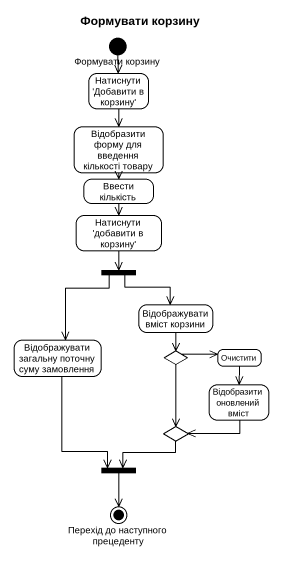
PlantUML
@startuml
title Формувати корзину
hide empty description
state "Формувати корзину" as Формувати_корзину <<start>>
state "Натиснути 'Добавити в корзину'" as Натиснути_Добавити_в_корзину
state "Відобразити форму для введення кількості товару" as Відобразити_форму_для
state "Ввести кількість" as Ввести_кількість
state "Натиснути 'добавити в корзину'" as Натиснути_добавити_в_корзину
state fork1 <<fork>>
state "Відображувати вміст корзини" as Відображувати_вміст_корзини
state "Відображувати загальну поточну суму замовлення" as Відображувати_загальну
state choice1 <<choice>>
state Очистити
state "Відобразити оновлений вміст" as Відобразити_оновлений_вміст
state choice2 <<choice>>
state fork2 <<join>>
state "Перехід до наступного прецеденту" as Перехід_до_наступного <<end>>
Формувати_корзину --> Натиснути_Добавити_в_корзину
Натиснути_Добавити_в_корзину --> Відобразити_форму_для
Відобразити_форму_для --> Ввести_кількість
Ввести_кількість --> Натиснути_добавити_в_корзину
Натиснути_добавити_в_корзину --> fork1
fork1 --> Відображувати_вміст_корзини
fork1 --> Відображувати_загальну
Відображувати_вміст_корзини --> choice1
Відображувати_загальну --> fork2
choice1 -right-> Очистити
choice1 --> choice2
Очистити --> Відобразити_оновлений_вміст
Відобразити_оновлений_вміст -left-> choice2
choice2 --> fork2
fork2 --> Перехід_до_наступного
@enduml
